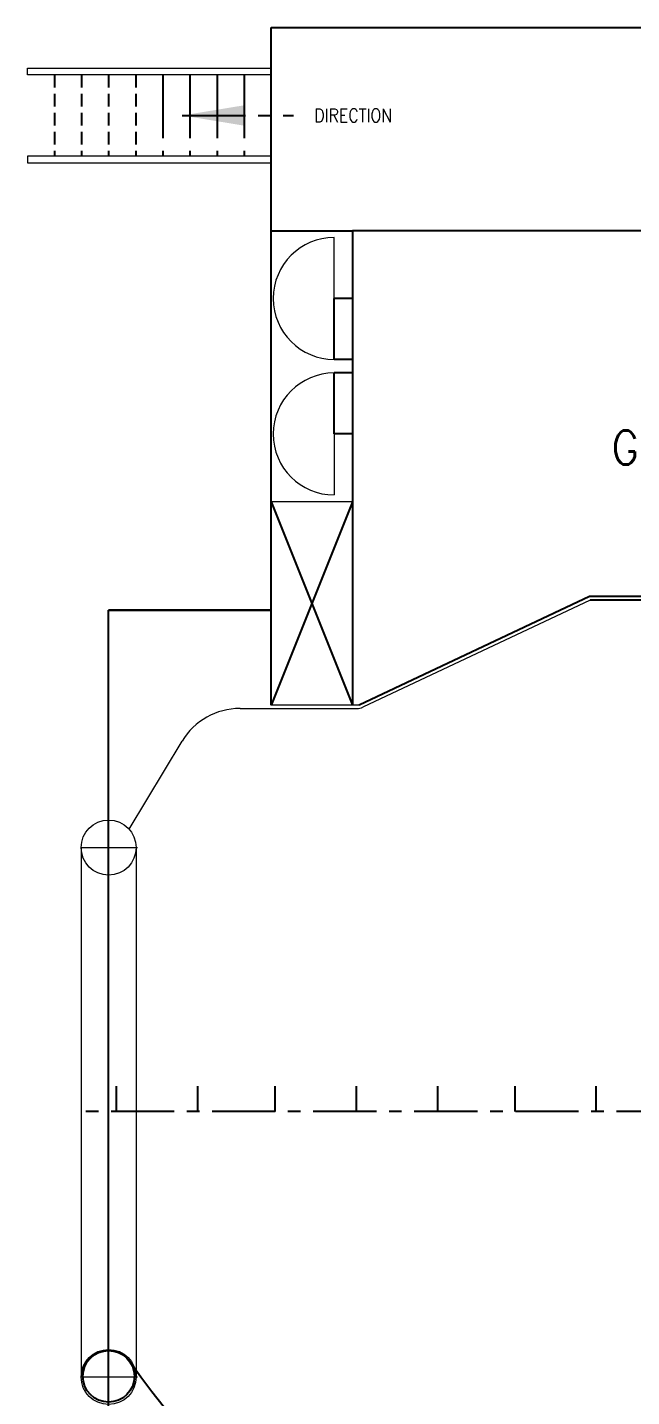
# Model space of a CAD drawing. Extents: x 475189 to 476029, y 1007718 to 1008015.
# Drawn here: x 475658 to 475681.9, y 1007856.6 to 1007910.8 of the extents above; entities that cross this region are included whole.
import ezdxf
from ezdxf.enums import TextEntityAlignment as Align

# ---------------------------------------------------------------- set-up
doc = ezdxf.new("R2010")
doc.units = 0
doc.header["$LTSCALE"] = 2
doc.header["$MEASUREMENT"] = 0
for name, pattern in [('CENTER', [2, 1.25, -0.25, 0.25, -0.25]), ('DASHDOT', [38.1, 12.7, -6.35, 12.7, -6.35]), ('HIDDEN', [0.375, 0.25, -0.125])]:
    doc.linetypes.add(name, pattern=pattern)
doc.layers.get('0').update_dxf_attribs({"linetype": 'CONTINUOUS', "lineweight": 0})
for name, color, linetype in [('CON', 11, 'CONTINUOUS'), ('EQUIP', 8, 'CONTINUOUS'), ('Frame', 243, 'CONTINUOUS'), ('RED-1', 1, 'CONTINUOUS'), ('Ref-1', 6, 'CENTER'), ('Ref-2', 6, 'HIDDEN'), ('White-1', 7, 'CONTINUOUS'), ('Yellow-1', 2, 'CONTINUOUS')]:
    doc.layers.add(name, color=color, linetype=linetype)
doc.layers.add('R.B', color=6, linetype='CONTINUOUS', lineweight=0)
doc.layers.add('TEXT', color=1, linetype='CONTINUOUS', lineweight=0)
doc.styles.add('ROMANS', font='ROMANS.SHX')
doc.styles.get("Standard").update_dxf_attribs({"font": '', "width": 0.95, "height": 200})
doc.styles.add('XT03_5', font='romans', dxfattribs={"width": 0.6, "height": 87.5})
doc.styles.get('Standard').set_extended_font_data('Gulim')
doc.dimstyles.get("Standard").update_dxf_attribs({"dimtxt": 2.5, "dimasz": 2.5, "dimexe": 1, "dimexo": 1, "dimgap": 1, "dimtad": 1, "dimtih": 1, "dimtoh": 1, "dimdsep": 46, "dimtxsty": 'Standard', "dimcen": 0, "dimclrd": 1, "dimclre": 1, "dimclrt": 3, "dimadec": 0, "dimazin": 2, "dimtfac": 1, "dimtix": 1, "dimtmove": 0, "dimatfit": 3, "dimfxl": 0.18, "dimtolj": 1, "dimtzin": 0, "dimarcsym": 0})

# ---------------------------------------------------------------- blocks, each defined once
blk = doc.blocks.new('EXISTING')
at = {"color": 8}
for p, q in [((475661.171, 1007856.838), (475661.171, 1007879.529)), ((475660.083, 1007878.355), (475660.083, 1007857.415)), ((475662.259, 1007878.355), (475662.259, 1007857.415)), ((475660.111, 1007857.415), (475662.309, 1007857.415))]:
    blk.add_line(p, q, dxfattribs=at)
blk.add_circle((475661.171, 1007857.415), 1.088, dxfattribs=at)
at = {"layer": 'RED-1', "color": 8}
blk.add_line((475661.171, 1007848.075), (475661.171, 1007887.746), dxfattribs=at)
at = {"layer": 'White-1', "color": 8}
blk.add_circle((475661.171, 1007857.441), 1.019, dxfattribs=at)
at = {"layer": 'Yellow-1', "color": 8}
blk.add_arc((475681.494, 1007871.165), 23.492, 214.0311, 270, dxfattribs=at)
at = {"color": 8, "linetype": 'ByBlock', "style": 'ROMANS'}
for tag, height, width, p in [('DIRECTION', 0.536, 0.85, (475672.394, 1007828.239)), ('DN', 1.072, 0.708333, (475752.552, 1007802.238))]:
    blk.add_attdef(tag, text='', height=height, dxfattribs=dict(at, width=width)).set_placement(p, align=Align.MIDDLE_RIGHT)
at = {"color": 8, "style": 'XT03_5', "text_generation_flag": 4, "width": 0.6, "flags": 9}
for p, rotation in [((475706.595, 1007775.576), 270), ((475708.817, 1007766.103), 90)]:
    blk.add_attdef('KEYWORD', p, '', height=0.0375, rotation=rotation, dxfattribs=at)
at = {"color": 8, "style": 'XT03_5', "width": 0.6, "flags": 9}
for p, rotation in [((475708.817, 1007775.576), 270), ((475706.595, 1007766.103), 90)]:
    blk.add_attdef('KEYWORD', p, '', height=0.0375, rotation=rotation, dxfattribs=at)
at = {"layer": 'TEXT', "color": 8, "style": 'ROMANS', "width": 0.85, "flags": 8}
blk.add_attdef('WTD', text='', height=1.072, rotation=180, dxfattribs=at).set_placement((475705.173, 1007794.2), align=Align.MIDDLE_CENTER)
blk.add_attdef('WTD', text='', height=1.072, dxfattribs=at).set_placement((475731.4, 1007752.462), align=Align.MIDDLE_CENTER)

msp = doc.modelspace()

# ---------------------------------------------------------------- linework, layer by layer
at = {"color": 8, "linetype": 'DASHDOT', "ltscale": 0.5}
for p, q in [((475670.097, 1007900.077), (475670.097, 1007902.489)), ((475670.097, 1007894.716), (475670.097, 1007892.303))]:
    msp.add_line(p, q, dxfattribs=at)
at = {"color": 8}
for p, q in [((475670.821, 1007892.035), (475667.604, 1007892.035)), ((475670.821, 1007892.035), (475667.604, 1007892.035)), ((475680.233, 1007888.148), (475671.227, 1007883.911)), ((475666.371, 1007883.86), (475670.999, 1007883.86)), ((475671.089, 1007883.994), (475667.604, 1007883.994)), ((475661.979, 1007879.084), (475664.075, 1007882.563)), ((475660.111, 1007878.355), (475662.309, 1007878.355))]:
    msp.add_line(p, q, dxfattribs=at)
at = {"color": 8, "linetype": 'ByBlock'}
for points in [[(475667.604, 1007908.922), (475657.954, 1007908.922), (475657.954, 1007909.19), (475667.604, 1007909.19)], [(475667.604, 1007905.706), (475657.954, 1007905.706), (475657.954, 1007905.438), (475667.604, 1007905.438)]]:
    msp.add_lwpolyline(points, close=True, dxfattribs=at)
at = {"color": 8}
msp.add_circle((475661.171, 1007878.355), 1.088, dxfattribs=at)
at = {"color": 8, "linetype": 'DASHDOT', "ltscale": 0.5}
for centre in [(475670.097, 1007900.077), (475670.097, 1007894.716)]:
    msp.add_arc(centre, 2.412, 90, 270, dxfattribs=at)
at = {"color": 8}
for centre, radius, start, end in [((475666.371, 1007881.179), 2.681, 90, 148.929), ((475670.999, 1007884.396), 0.536, 270, 295.2011)]:
    msp.add_arc(centre, radius, start, end, dxfattribs=at)
at = {"layer": 'CON', "color": 8}
for p, q in [((475670.097, 1007897.664), (475670.097, 1007900.077)), ((475670.821, 1007900.077), (475670.097, 1007900.077)), ((475670.821, 1007897.664), (475670.097, 1007897.664)), ((475670.821, 1007897.664), (475670.271, 1007897.664)), ((475670.097, 1007894.716), (475670.097, 1007897.128)), ((475670.821, 1007897.128), (475670.097, 1007897.128)), ((475670.821, 1007894.716), (475670.097, 1007894.716)), ((475670.821, 1007894.716), (475670.097, 1007894.716)), ((475670.821, 1007894.716), (475670.271, 1007894.716))]:
    msp.add_line(p, q, dxfattribs=at)
at = {"layer": 'EQUIP', "color": 8, "linetype": 'DASHDOT'}
for p, q in [((475667.604, 1007892.035), (475670.821, 1007883.994)), ((475670.821, 1007892.035), (475667.604, 1007883.994))]:
    msp.add_line(p, q, dxfattribs=at)
at = {"layer": 'Frame', "color": 8, "linetype": 'Continuous'}
for p, q in [((475667.604, 1007902.757), (475667.604, 1007910.799)), ((475667.604, 1007892.035), (475667.604, 1007902.757)), ((475699.77, 1007902.757), (475670.821, 1007902.757)), ((475670.821, 1007902.757), (475670.821, 1007883.994))]:
    msp.add_line(p, q, dxfattribs=at)
at = {"layer": 'Frame', "color": 8, "linetype": 'DASHDOT', "ltscale": 0.5}
msp.add_line((475667.604, 1007902.757), (475670.821, 1007902.757), dxfattribs=at)
at = {"layer": 'Frame', "color": 8}
for p, q in [((475661.486, 1007867.911), (475661.486, 1007868.916)), ((475664.703, 1007867.911), (475664.703, 1007868.916)), ((475667.762, 1007867.911), (475667.762, 1007868.916)), ((475670.978, 1007867.911), (475670.978, 1007868.916)), ((475674.195, 1007867.911), (475674.195, 1007868.916)), ((475677.254, 1007867.911), (475677.254, 1007868.916)), ((475680.471, 1007867.911), (475680.471, 1007868.916))]:
    msp.add_line(p, q, dxfattribs=at)
at = {"layer": 'Frame', "color": 8, "linetype": 'CENTER'}
msp.add_line((475847.768, 1007867.911), (475660.083, 1007867.911), dxfattribs=at)
at = {"layer": 'RED-1', "color": 8}
for p, q in [((475667.604, 1007910.799), (475756.813, 1007910.799)), ((475667.604, 1007883.994), (475667.604, 1007892.035)), ((475680.203, 1007888.282), (475671.089, 1007883.994)), ((475715.759, 1007888.282), (475680.203, 1007888.282)), ((475661.171, 1007879.443), (475661.171, 1007887.746)), ((475667.604, 1007887.746), (475661.171, 1007887.746)), ((475661.171, 1007887.746), (475667.604, 1007887.746))]:
    msp.add_line(p, q, dxfattribs=at)
at = {"layer": 'Ref-1', "color": 8}
for p, q in [((475663.315, 1007908.922), (475663.315, 1007905.706)), ((475664.388, 1007908.922), (475664.388, 1007905.706)), ((475665.46, 1007908.922), (475665.46, 1007905.706)), ((475666.532, 1007908.922), (475666.532, 1007905.706))]:
    msp.add_line(p, q, dxfattribs=at)
at = {"layer": 'Ref-2', "color": 8}
for p, q in [((475659.027, 1007908.922), (475659.027, 1007905.706)), ((475660.099, 1007908.922), (475660.099, 1007905.706)), ((475661.171, 1007908.922), (475661.171, 1007905.706)), ((475662.243, 1007908.922), (475662.243, 1007905.706))]:
    msp.add_line(p, q, dxfattribs=at)
at = {"layer": 'Yellow-1', "color": 8}
msp.add_line((475714.513, 1007888.148), (475680.233, 1007888.148), dxfattribs=at)

# ---------------------------------------------------------------- block references
at = {"layer": 'R.B'}
msp.add_blockref('EXISTING', (0, 0), dxfattribs=at)

# ---------------------------------------------------------------- texts
at = {"color": 8, "style": 'ROMANS', "width": 0.88}
msp.add_text('GENSET ROOM', height=1.34025, dxfattribs=at).set_placement((475686.694, 1007893.508), align=Align.CENTER)
at = {"color": 8, "linetype": 'ByBlock', "style": 'ROMANS', "width": 0.85}
msp.add_attdef('DIRECTION', text='UP', height=0.5361, dxfattribs=at).set_placement((475672.394, 1007907.314), align=Align.MIDDLE_RIGHT)

# ---------------------------------------------------------------- leaders
at = {"layer": 'Ref-1', "color": 8}
msp.add_leader([(475664.083, 1007907.314), (475668.483, 1007907.314)], dimstyle='Standard', dxfattribs=at)

doc.saveas('drawing.dxf')
